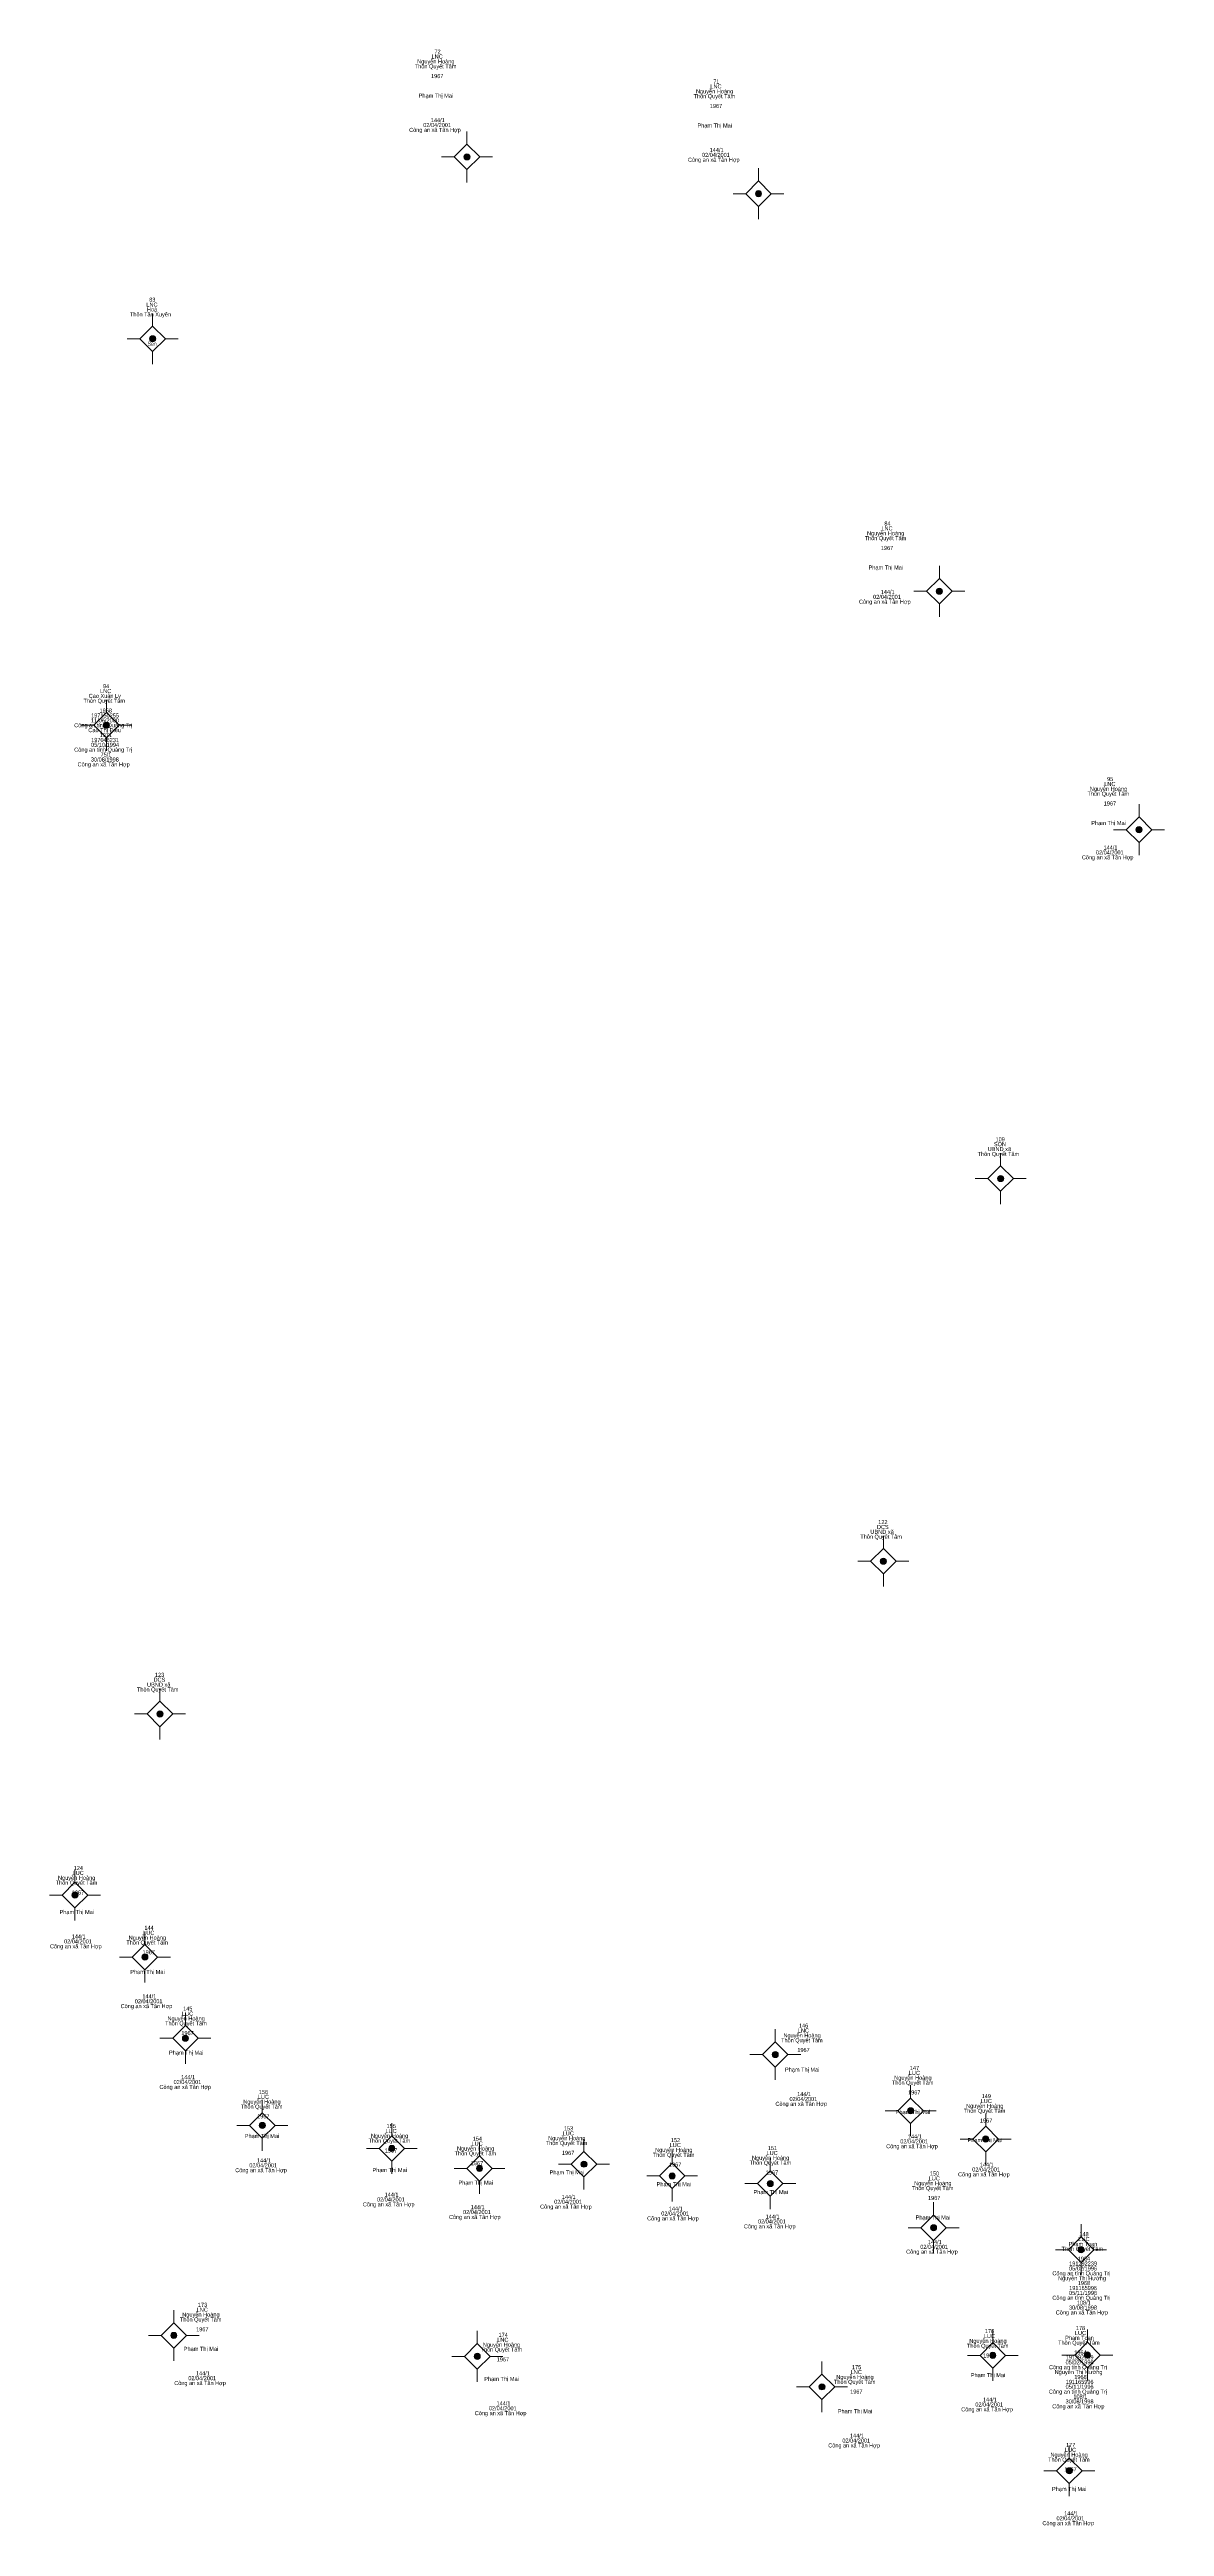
# Model space of a CAD drawing. Header units: metres. Extents: x 548344 to 551009, y 1840956 to 1844853.
# Drawn here: x 550888 to 550997.5, y 1841489 to 1841732.1 of the extents above; entities that cross this region are included whole.
import ezdxf
from ezdxf.enums import TextEntityAlignment as Align

# ---------------------------------------------------------------- set-up
doc = ezdxf.new("R2010")
doc.units = ezdxf.units.M
doc.header["$LTSCALE"] = 0.16
doc.layers.add('11', color=7, linetype='Continuous', lineweight=13)
doc.layers.add('15', color=7, linetype='Continuous')

msp = doc.modelspace()

# ---------------------------------------------------------------- hatches: boundary and pattern name
at = {"layer": '11'}
for points in [[(550929.3295, 1841721.54, 1), (550928.7295, 1841721.54, 1)], [(550957.9595, 1841717.93, 1), (550957.3595, 1841717.93, 1)], [(550898.4595, 1841703.69, 1), (550897.8595, 1841703.69, 1)], [(550975.7195, 1841678.92, 1), (550975.1195, 1841678.92, 1)], [(550893.9195, 1841665.77, 1), (550893.3195, 1841665.77, 1)], [(550995.3295, 1841655.52, 1), (550994.7295, 1841655.52, 1)], [(550981.7395, 1841621.29, 1), (550981.1395, 1841621.29, 1)], [(550970.2195, 1841583.74, 1), (550969.6195, 1841583.74, 1)], [(550899.1795, 1841568.75, 1), (550898.5795, 1841568.75, 1)], [(550890.8295, 1841550.98, 1), (550890.2295, 1841550.98, 1)], [(550897.6995, 1841544.89, 1), (550897.0995, 1841544.89, 1)], [(550901.6795, 1841536.93, 1), (550901.0795, 1841536.93, 1)], [(550959.5995, 1841535.33, 1), (550958.9995, 1841535.33, 1)], [(550909.2295, 1841528.37, 1), (550908.6295, 1841528.37, 1)], [(550972.8995, 1841529.81, 1), (550972.2995, 1841529.81, 1)], [(550921.9495, 1841526.11, 1), (550921.3495, 1841526.11, 1)], [(550980.2695, 1841527.04, 1), (550979.6695, 1841527.04, 1)], [(550930.5595, 1841524.15, 1), (550929.9595, 1841524.15, 1)], [(550940.8195, 1841524.57, 1), (550940.2195, 1841524.57, 1)], [(550949.4795, 1841523.42, 1), (550948.8795, 1841523.42, 1)], [(550959.1095, 1841522.67, 1), (550958.5095, 1841522.67, 1)], [(550975.1495, 1841518.33, 1), (550974.5495, 1841518.33, 1)], [(550989.6395, 1841516.18, 1), (550989.0395, 1841516.18, 1)], [(550900.5395, 1841507.76, 1), (550899.9395, 1841507.76, 1)], [(550930.3395, 1841505.71, 1), (550929.7395, 1841505.71, 1)], [(550980.9695, 1841505.81, 1), (550980.3695, 1841505.81, 1)], [(550990.2595, 1841505.84, 1), (550989.6595, 1841505.84, 1)], [(550964.1895, 1841502.72, 1), (550963.5895, 1841502.72, 1)], [(550988.4795, 1841494.48, 1), (550987.8795, 1841494.48, 1)]]:
    msp.add_hatch(color=256, dxfattribs=at).paths.add_polyline_path(points)

# ---------------------------------------------------------------- linework, layer by layer
for p, q in [((550929.03, 1841724.04), (550929.03, 1841722.79)), ((550927.78, 1841721.54), (550926.53, 1841721.54)), ((550929.03, 1841720.29), (550929.03, 1841719.04)), ((550931.53, 1841721.54), (550930.28, 1841721.54)), ((550957.66, 1841720.43), (550957.66, 1841719.18)), ((550956.41, 1841717.93), (550955.16, 1841717.93)), ((550960.16, 1841717.93), (550958.91, 1841717.93)), ((550957.66, 1841716.68), (550957.66, 1841715.43)), ((550898.16, 1841706.19), (550898.16, 1841704.94)), ((550896.91, 1841703.69), (550895.66, 1841703.69)), ((550900.66, 1841703.69), (550899.41, 1841703.69)), ((550898.16, 1841702.44), (550898.16, 1841701.19)), ((550975.42, 1841681.42), (550975.42, 1841680.17)), ((550974.17, 1841678.92), (550972.92, 1841678.92)), ((550977.92, 1841678.92), (550976.67, 1841678.92)), ((550975.42, 1841677.67), (550975.42, 1841676.42)), ((550893.62, 1841668.27), (550893.62, 1841667.02)), ((550892.37, 1841665.77), (550891.12, 1841665.77)), ((550893.62, 1841664.52), (550893.62, 1841663.27)), ((550896.12, 1841665.77), (550894.87, 1841665.77)), ((550995.03, 1841658.02), (550995.03, 1841656.77)), ((550993.78, 1841655.52), (550992.53, 1841655.52)), ((550997.53, 1841655.52), (550996.28, 1841655.52)), ((550995.03, 1841654.27), (550995.03, 1841653.02)), ((550981.44, 1841623.79), (550981.44, 1841622.54)), ((550980.19, 1841621.29), (550978.94, 1841621.29)), ((550983.94, 1841621.29), (550982.69, 1841621.29)), ((550981.44, 1841620.04), (550981.44, 1841618.79)), ((550969.92, 1841586.24), (550969.92, 1841584.99)), ((550968.67, 1841583.74), (550967.42, 1841583.74)), ((550969.92, 1841582.49), (550969.92, 1841581.24)), ((550972.42, 1841583.74), (550971.17, 1841583.74)), ((550898.88, 1841571.25), (550898.88, 1841570)), ((550897.63, 1841568.75), (550896.38, 1841568.75)), ((550898.88, 1841567.5), (550898.88, 1841566.25)), ((550901.38, 1841568.75), (550900.13, 1841568.75)), ((550890.53, 1841553.48), (550890.53, 1841552.23)), ((550889.28, 1841550.98), (550888.03, 1841550.98)), ((550893.03, 1841550.98), (550891.78, 1841550.98)), ((550890.53, 1841549.73), (550890.53, 1841548.48)), ((550897.4, 1841547.39), (550897.4, 1841546.14)), ((550896.15, 1841544.89), (550894.9, 1841544.89)), ((550897.4, 1841543.64), (550897.4, 1841542.39)), ((550899.9, 1841544.89), (550898.65, 1841544.89)), ((550901.38, 1841539.43), (550901.38, 1841538.18)), ((550900.13, 1841536.93), (550898.88, 1841536.93)), ((550901.38, 1841535.68), (550901.38, 1841534.43)), ((550903.88, 1841536.93), (550902.63, 1841536.93)), ((550959.3, 1841537.83), (550959.3, 1841536.58)), ((550958.05, 1841535.33), (550956.8, 1841535.33)), ((550959.3, 1841534.08), (550959.3, 1841532.83)), ((550961.8, 1841535.33), (550960.55, 1841535.33)), ((550908.93, 1841530.87), (550908.93, 1841529.62)), ((550972.6, 1841532.31), (550972.6, 1841531.06)), ((550907.68, 1841528.37), (550906.43, 1841528.37)), ((550911.43, 1841528.37), (550910.18, 1841528.37)), ((550921.65, 1841528.61), (550921.65, 1841527.36)), ((550971.35, 1841529.81), (550970.1, 1841529.81)), ((550972.6, 1841528.56), (550972.6, 1841527.31)), ((550975.1, 1841529.81), (550973.85, 1841529.81)), ((550979.97, 1841529.54), (550979.97, 1841528.29)), ((550908.93, 1841527.12), (550908.93, 1841525.87)), ((550920.4, 1841526.11), (550919.15, 1841526.11)), ((550924.15, 1841526.11), (550922.9, 1841526.11)), ((550930.26, 1841526.65), (550930.26, 1841525.4)), ((550940.52, 1841527.07), (550940.52, 1841525.82)), ((550949.18, 1841525.92), (550949.18, 1841524.67)), ((550978.72, 1841527.04), (550977.47, 1841527.04)), ((550979.97, 1841525.79), (550979.97, 1841524.54)), ((550982.47, 1841527.04), (550981.22, 1841527.04)), ((550921.65, 1841524.86), (550921.65, 1841523.61)), ((550929.01, 1841524.15), (550927.76, 1841524.15)), ((550932.76, 1841524.15), (550931.51, 1841524.15)), ((550939.27, 1841524.57), (550938.02, 1841524.57)), ((550940.52, 1841523.32), (550940.52, 1841522.07)), ((550943.02, 1841524.57), (550941.77, 1841524.57)), ((550947.93, 1841523.42), (550946.68, 1841523.42)), ((550951.68, 1841523.42), (550950.43, 1841523.42)), ((550958.81, 1841525.17), (550958.81, 1841523.92)), ((550930.26, 1841522.9), (550930.26, 1841521.65)), ((550949.18, 1841522.17), (550949.18, 1841520.92)), ((550957.56, 1841522.67), (550956.31, 1841522.67)), ((550958.81, 1841521.42), (550958.81, 1841520.17)), ((550961.31, 1841522.67), (550960.06, 1841522.67)), ((550974.85, 1841520.83), (550974.85, 1841519.58)), ((550989.34, 1841518.68), (550989.34, 1841517.43)), ((550973.6, 1841518.33), (550972.35, 1841518.33)), ((550974.85, 1841517.08), (550974.85, 1841515.83)), ((550977.35, 1841518.33), (550976.1, 1841518.33)), ((550988.09, 1841516.18), (550986.84, 1841516.18)), ((550991.84, 1841516.18), (550990.59, 1841516.18)), ((550989.34, 1841514.93), (550989.34, 1841513.68)), ((550900.24, 1841510.26), (550900.24, 1841509.01)), ((550898.99, 1841507.76), (550897.74, 1841507.76)), ((550900.24, 1841506.51), (550900.24, 1841505.26)), ((550902.74, 1841507.76), (550901.49, 1841507.76)), ((550930.04, 1841508.21), (550930.04, 1841506.96)), ((550980.67, 1841508.31), (550980.67, 1841507.06)), ((550989.96, 1841508.34), (550989.96, 1841507.09)), ((550928.79, 1841505.71), (550927.54, 1841505.71)), ((550930.04, 1841504.46), (550930.04, 1841503.21)), ((550932.54, 1841505.71), (550931.29, 1841505.71)), ((550963.89, 1841505.22), (550963.89, 1841503.97)), ((550979.42, 1841505.81), (550978.17, 1841505.81)), ((550980.67, 1841504.56), (550980.67, 1841503.31)), ((550983.17, 1841505.81), (550981.92, 1841505.81)), ((550988.71, 1841505.84), (550987.46, 1841505.84)), ((550989.96, 1841504.59), (550989.96, 1841503.34)), ((550992.46, 1841505.84), (550991.21, 1841505.84)), ((550962.64, 1841502.72), (550961.39, 1841502.72)), ((550963.89, 1841501.47), (550963.89, 1841500.22)), ((550966.39, 1841502.72), (550965.14, 1841502.72)), ((550988.18, 1841496.98), (550988.18, 1841495.73)), ((550986.93, 1841494.48), (550985.68, 1841494.48)), ((550990.68, 1841494.48), (550989.43, 1841494.48)), ((550988.18, 1841493.23), (550988.18, 1841491.98))]:
    msp.add_line(p, q, dxfattribs=at)
for points in [[(550929.03, 1841722.79), (550927.78, 1841721.54), (550929.03, 1841720.29), (550930.28, 1841721.54)], [(550957.66, 1841719.18), (550956.41, 1841717.93), (550957.66, 1841716.68), (550958.91, 1841717.93)], [(550898.16, 1841704.94), (550896.91, 1841703.69), (550898.16, 1841702.44), (550899.41, 1841703.69)], [(550975.42, 1841680.17), (550974.17, 1841678.92), (550975.42, 1841677.67), (550976.67, 1841678.92)], [(550893.62, 1841667.02), (550892.37, 1841665.77), (550893.62, 1841664.52), (550894.87, 1841665.77)], [(550995.03, 1841656.77), (550993.78, 1841655.52), (550995.03, 1841654.27), (550996.28, 1841655.52)], [(550981.44, 1841622.54), (550980.19, 1841621.29), (550981.44, 1841620.04), (550982.69, 1841621.29)], [(550969.92, 1841584.99), (550968.67, 1841583.74), (550969.92, 1841582.49), (550971.17, 1841583.74)], [(550898.88, 1841570), (550897.63, 1841568.75), (550898.88, 1841567.5), (550900.13, 1841568.75)], [(550890.53, 1841552.23), (550889.28, 1841550.98), (550890.53, 1841549.73), (550891.78, 1841550.98)], [(550897.4, 1841546.14), (550896.15, 1841544.89), (550897.4, 1841543.64), (550898.65, 1841544.89)], [(550901.38, 1841538.18), (550900.13, 1841536.93), (550901.38, 1841535.68), (550902.63, 1841536.93)], [(550959.3, 1841536.58), (550958.05, 1841535.33), (550959.3, 1841534.08), (550960.55, 1841535.33)], [(550972.6, 1841531.06), (550971.35, 1841529.81), (550972.6, 1841528.56), (550973.85, 1841529.81)], [(550908.93, 1841529.62), (550907.68, 1841528.37), (550908.93, 1841527.12), (550910.18, 1841528.37)], [(550979.97, 1841528.29), (550978.72, 1841527.04), (550979.97, 1841525.79), (550981.22, 1841527.04)], [(550921.65, 1841527.36), (550920.4, 1841526.11), (550921.65, 1841524.86), (550922.9, 1841526.11)], [(550940.52, 1841525.82), (550939.27, 1841524.57), (550940.52, 1841523.32), (550941.77, 1841524.57)], [(550930.26, 1841525.4), (550929.01, 1841524.15), (550930.26, 1841522.9), (550931.51, 1841524.15)], [(550949.18, 1841524.67), (550947.93, 1841523.42), (550949.18, 1841522.17), (550950.43, 1841523.42)], [(550958.81, 1841523.92), (550957.56, 1841522.67), (550958.81, 1841521.42), (550960.06, 1841522.67)], [(550974.85, 1841519.58), (550973.6, 1841518.33), (550974.85, 1841517.08), (550976.1, 1841518.33)], [(550989.34, 1841517.43), (550988.09, 1841516.18), (550989.34, 1841514.93), (550990.59, 1841516.18)], [(550900.24, 1841509.01), (550898.99, 1841507.76), (550900.24, 1841506.51), (550901.49, 1841507.76)], [(550930.04, 1841506.96), (550928.79, 1841505.71), (550930.04, 1841504.46), (550931.29, 1841505.71)], [(550980.67, 1841507.06), (550979.42, 1841505.81), (550980.67, 1841504.56), (550981.92, 1841505.81)], [(550989.96, 1841507.09), (550988.71, 1841505.84), (550989.96, 1841504.59), (550991.21, 1841505.84)], [(550963.89, 1841503.97), (550962.64, 1841502.72), (550963.89, 1841501.47), (550965.14, 1841502.72)], [(550988.18, 1841495.73), (550986.93, 1841494.48), (550988.18, 1841493.23), (550989.43, 1841494.48)]]:
    msp.add_lwpolyline(points, close=True, dxfattribs=at)
for centre in [(550929.0295, 1841721.54), (550957.6595, 1841717.93), (550898.1595, 1841703.69), (550975.4195, 1841678.92), (550893.6195, 1841665.77), (550995.0295, 1841655.52), (550981.4395, 1841621.29), (550969.9195, 1841583.74), (550898.8795, 1841568.75), (550890.5295, 1841550.98), (550897.3995, 1841544.89), (550901.3795, 1841536.93), (550959.2995, 1841535.33), (550908.9295, 1841528.37), (550972.5995, 1841529.81), (550921.6495, 1841526.11), (550979.9695, 1841527.04), (550930.2595, 1841524.15), (550940.5195, 1841524.57), (550949.1795, 1841523.42), (550958.8095, 1841522.67), (550974.8495, 1841518.33), (550989.3395, 1841516.18), (550900.2395, 1841507.76), (550930.0395, 1841505.71), (550980.6695, 1841505.81), (550989.9595, 1841505.84), (550963.8895, 1841502.72), (550988.1795, 1841494.48)]:
    msp.add_circle(centre, 0.3, dxfattribs=at)

# ---------------------------------------------------------------- texts
at = {"layer": '15'}
for s, width, p in [('Thôn Quyết Tâm', 0.85, (550925.95, 1841730.23)), ('Nguyễn Hoàng', 0.9, (550925.97, 1841730.71)), ('LNC', 0.95, (550926.1, 1841731.19)), ('72', 0.8, (550926.14, 1841731.67)), ('Phạm Thị Mai', 0.9, (550925.98, 1841727.35)), ('1967', 0.85, (550926.105, 1841729.27)), ('Thôn Quyết Tâm', 0.85, (550953.33, 1841727.3)), ('Nguyễn Hoàng', 0.9, (550953.35, 1841727.78)), ('LNC', 0.95, (550953.48, 1841728.26)), ('71', 0.75, (550953.52, 1841728.74)), (' 144/1', 0.85, (550926.09, 1841724.95)), ('1967', 0.85, (550953.485, 1841726.34)), (' Công an xã Tân Hợp ', 0.85, (550925.885, 1841723.99)), (' 02/04/2001', 0.85, (550926.02, 1841724.47)), ('Phạm Thị Mai', 0.9, (550953.36, 1841724.42)), (' Công an xã Tân Hợp ', 0.85, (550953.265, 1841721.06)), (' 02/04/2001', 0.85, (550953.4, 1841721.54)), (' 144/1', 0.85, (550953.47, 1841722.02)), ('Thôn Tân Xuyên', 0.85, (550897.945, 1841705.89)), ('LNC', 0.95, (550898.09, 1841706.85)), ('Hoà', 0.9, (550898.1, 1841706.37)), ('83', 0.8, (550898.125, 1841707.33)), ('Sen', 0.75, (550898.11, 1841703.01)), ('Thôn Quyết Tâm', 0.85, (550970.13, 1841683.93)), ('Nguyễn Hoàng', 0.9, (550970.15, 1841684.41)), ('LNC', 0.95, (550970.28, 1841684.89)), ('84', 0.85, (550970.32, 1841685.37)), ('Phạm Thị Mai', 0.9, (550970.16, 1841681.05)), ('1967', 0.85, (550970.285, 1841682.97)), (' 144/1', 0.85, (550970.27, 1841678.65)), (' Công an xã Tân Hợp ', 0.85, (550970.065, 1841677.69)), (' 02/04/2001', 0.85, (550970.2, 1841678.17)), ('LNC', 0.95, (550893.55, 1841668.93)), ('94', 0.85, (550893.59, 1841669.41)), ('Thôn Quyết Tâm', 0.85, (550893.4, 1841667.97)), ('Cao Xuân Ly', 0.85, (550893.46, 1841668.45)), ('197150255', 0.85, (550893.485, 1841666.53)), ('1968', 0.85, (550893.555, 1841667.01)), ('Công an tỉnh Quảng Trị', 0.9, (550893.31, 1841665.57)), ('Cao Thị Điều', 0.95, (550893.45, 1841665.09)), ('11/06/2000', 0.9, (550893.475, 1841666.05)), ('197046231', 0.85, (550893.49, 1841664.13)), ('1971', 0.8, (550893.555, 1841664.61)), ('Công an tỉnh Quảng Trị', 0.9, (550893.31, 1841663.17)), ('Công an xã Tân Hợp', 0.9, (550893.35, 1841661.73)), ('30/08/1998', 0.9, (550893.465, 1841662.21)), ('05/10/1994', 0.9, (550893.485, 1841663.65)), ('75/1', 0.85, (550893.575, 1841662.69)), ('Nguyễn Hoàng', 0.9, (550992.03, 1841659.33)), ('LNC', 0.95, (550992.16, 1841659.81)), ('95', 0.8, (550992.195, 1841660.29)), ('Thôn Quyết Tâm', 0.85, (550992.01, 1841658.85)), ('1967', 0.85, (550992.165, 1841657.89)), ('Phạm Thị Mai', 0.9, (550992.04, 1841655.97)), (' Công an xã Tân Hợp ', 0.85, (550991.945, 1841652.61)), (' 02/04/2001', 0.85, (550992.08, 1841653.09)), (' 144/1', 0.85, (550992.15, 1841653.57)), ('Thôn Quyết Tâm', 0.85, (550981.22, 1841623.5)), ('UBND xã', 0.95, (550981.315, 1841623.98)), ('SON', 0.85, (550981.37, 1841624.46)), ('109', 0.85, (550981.39, 1841624.94)), ('UBND xã', 0.95, (550969.795, 1841586.42)), ('DCS', 0.85, (550969.865, 1841586.9)), ('122', 0.85, (550969.875, 1841587.38)), ('Thôn Quyết Tâm', 0.85, (550969.7, 1841585.94)), ('DCS', 0.85, (550898.825, 1841571.91)), ('123', 0.85, (550898.84, 1841572.39)), ('Thôn Quyết Tâm', 0.85, (550898.66, 1841570.95)), ('UBND xã', 0.95, (550898.755, 1841571.43)), ('Nguyễn Hoàng', 0.9, (550890.7, 1841552.47)), ('LUC', 0.95, (550890.84, 1841552.95)), ('124', 0.85, (550890.865, 1841553.43)), ('Thôn Quyết Tâm', 0.85, (550890.68, 1841551.99)), ('1967', 0.85, (550890.835, 1841551.03)), ('Phạm Thị Mai', 0.9, (550890.71, 1841549.11)), ('144', 0.85, (550897.805, 1841547.56)), (' Công an xã Tân Hợp ', 0.85, (550890.615, 1841545.75)), (' 02/04/2001', 0.85, (550890.75, 1841546.23)), (' 144/1', 0.85, (550890.82, 1841546.71)), ('Thôn Quyết Tâm', 0.85, (550897.62, 1841546.12)), ('Nguyễn Hoàng', 0.9, (550897.64, 1841546.6)), ('1967', 0.85, (550897.775, 1841545.16)), ('LUC', 0.95, (550897.78, 1841547.08)), ('Phạm Thị Mai', 0.9, (550897.65, 1841543.24)), (' 02/04/2001', 0.85, (550897.69, 1841540.36)), (' 144/1', 0.85, (550897.76, 1841540.84)), (' Công an xã Tân Hợp ', 0.85, (550897.555, 1841539.88)), ('Thôn Quyết Tâm', 0.85, (550901.43, 1841538.19)), ('Nguyễn Hoàng', 0.9, (550901.45, 1841538.67)), ('LUC', 0.95, (550901.59, 1841539.15)), ('145', 0.85, (550901.61, 1841539.63)), ('LNC', 0.95, (550962.07, 1841537.49)), ('146', 0.85, (550962.09, 1841537.97)), ('Phạm Thị Mai', 0.9, (550901.46, 1841535.31)), ('1967', 0.85, (550901.585, 1841537.23)), ('Thôn Quyết Tâm', 0.85, (550961.92, 1841536.53)), ('Nguyễn Hoàng', 0.9, (550961.94, 1841537.01)), ('1967', 0.85, (550962.075, 1841535.57)), (' 144/1', 0.85, (550901.57, 1841532.91)), ('Phạm Thị Mai', 0.9, (550961.95, 1841533.65)), ('Nguyễn Hoàng', 0.9, (550972.82, 1841532.85)), ('LUC', 0.95, (550972.96, 1841533.33)), ('147', 0.9, (550972.975, 1841533.81)), (' Công an xã Tân Hợp ', 0.85, (550901.365, 1841531.95)), (' 02/04/2001', 0.85, (550901.5, 1841532.43)), ('Nguyễn Hoàng', 0.9, (550908.89, 1841530.5)), ('LUC', 0.95, (550909.03, 1841530.98)), ('156', 0.85, (550909.04, 1841531.46)), (' Công an xã Tân Hợp ', 0.85, (550961.855, 1841530.29)), (' 02/04/2001', 0.85, (550961.99, 1841530.77)), (' 144/1', 0.85, (550962.06, 1841531.25)), ('Thôn Quyết Tâm', 0.85, (550972.8, 1841532.37)), ('1967', 0.85, (550972.955, 1841531.41)), ('Nguyễn Hoàng', 0.9, (550979.88, 1841530.09)), ('LUC', 0.95, (550980.02, 1841530.57)), ('149', 0.85, (550980.03, 1841531.05)), ('Thôn Quyết Tâm', 0.85, (550908.87, 1841530.02)), ('1967', 0.85, (550909.025, 1841529.06)), ('155', 0.85, (550921.59, 1841528.11)), ('153', 0.85, (550938.99, 1841527.88)), ('Phạm Thị Mai', 0.9, (550972.83, 1841529.49)), ('Thôn Quyết Tâm', 0.85, (550979.86, 1841529.61)), ('1967', 0.85, (550980.015, 1841528.65)), ('Phạm Thị Mai', 0.9, (550908.9, 1841527.14)), ('Thôn Quyết Tâm', 0.85, (550921.41, 1841526.67)), ('Nguyễn Hoàng', 0.9, (550921.43, 1841527.15)), ('1967', 0.85, (550921.565, 1841525.71)), ('LUC', 0.95, (550921.57, 1841527.63)), ('Thôn Quyết Tâm', 0.85, (550929.86, 1841525.43)), ('Nguyễn Hoàng', 0.9, (550929.88, 1841525.91)), ('LUC', 0.95, (550930.02, 1841526.39)), ('154', 0.85, (550930.045, 1841526.87)), ('Thôn Quyết Tâm', 0.85, (550938.81, 1841526.44)), ('Nguyễn Hoàng', 0.9, (550938.83, 1841526.92)), ('1967', 0.85, (550938.965, 1841525.48)), ('LUC', 0.95, (550938.97, 1841527.4)), ('Thôn Quyết Tâm', 0.85, (550949.32, 1841525.29)), ('Nguyễn Hoàng', 0.9, (550949.34, 1841525.77)), ('LUC', 0.95, (550949.48, 1841526.25)), ('152', 0.85, (550949.495, 1841526.73)), ('LUC', 0.95, (550958.99, 1841525.47)), ('151', 0.8, (550959.015, 1841525.95)), (' Công an xã Tân Hợp ', 0.85, (550972.735, 1841526.13)), (' 02/04/2001', 0.85, (550972.87, 1841526.61)), (' 144/1', 0.85, (550972.94, 1841527.09)), ('Phạm Thị Mai', 0.9, (550979.89, 1841526.73)), (' Công an xã Tân Hợp ', 0.85, (550908.805, 1841523.78)), (' 02/04/2001', 0.85, (550908.94, 1841524.26)), (' 144/1', 0.85, (550909.01, 1841524.74)), ('Phạm Thị Mai', 0.9, (550921.44, 1841523.79)), ('1967', 0.85, (550930.015, 1841524.47)), ('Phạm Thị Mai', 0.9, (550938.84, 1841523.56)), ('1967', 0.85, (550949.475, 1841524.33)), ('Thôn Quyết Tâm', 0.85, (550958.83, 1841524.51)), ('Nguyễn Hoàng', 0.9, (550958.85, 1841524.99)), ('1967', 0.85, (550958.985, 1841523.55)), ('LUC', 0.95, (550974.92, 1841522.98)), ('150', 0.85, (550974.935, 1841523.46)), (' Công an xã Tân Hợp ', 0.85, (550979.795, 1841523.37)), (' 02/04/2001', 0.85, (550979.93, 1841523.85)), (' 144/1', 0.85, (550980, 1841524.33)), (' 02/04/2001', 0.85, (550921.48, 1841520.91)), (' 144/1', 0.85, (550921.55, 1841521.39)), ('Phạm Thị Mai', 0.9, (550929.89, 1841522.55)), (' 02/04/2001', 0.85, (550938.88, 1841520.68)), (' 144/1', 0.85, (550938.95, 1841521.16)), ('Phạm Thị Mai', 0.9, (550949.35, 1841522.41)), ('Phạm Thị Mai', 0.9, (550958.86, 1841521.63)), ('Thôn Quyết Tâm', 0.85, (550974.76, 1841522.02)), ('Nguyễn Hoàng', 0.9, (550974.78, 1841522.5)), ('1967', 0.85, (550974.915, 1841521.06)), (' Công an xã Tân Hợp ', 0.85, (550921.345, 1841520.43)), (' Công an xã Tân Hợp ', 0.85, (550929.795, 1841519.19)), (' 02/04/2001', 0.85, (550929.93, 1841519.67)), (' 144/1', 0.85, (550930, 1841520.15)), (' Công an xã Tân Hợp ', 0.85, (550938.745, 1841520.2)), (' Công an xã Tân Hợp ', 0.85, (550949.255, 1841519.05)), (' 02/04/2001', 0.85, (550949.39, 1841519.53)), (' 144/1', 0.85, (550949.46, 1841520.01)), (' Công an xã Tân Hợp ', 0.85, (550958.765, 1841518.27)), (' 02/04/2001', 0.85, (550958.9, 1841518.75)), (' 144/1', 0.85, (550958.97, 1841519.23)), ('Phạm Thị Mai', 0.9, (550974.79, 1841519.14)), (' Công an xã Tân Hợp ', 0.85, (550974.695, 1841515.78)), (' 02/04/2001', 0.85, (550974.83, 1841516.26)), (' 144/1', 0.85, (550974.9, 1841516.74)), ('Thôn Quyết Tâm', 0.85, (550989.46, 1841516.06)), ('Phạm Toan', 0.85, (550989.52, 1841516.54)), ('LUC', 0.95, (550989.62, 1841517.02)), ('148', 0.85, (550989.625, 1841517.5)), ('Công an tỉnh Quảng Trị', 0.9, (550989.37, 1841513.66)), ('Nguyễn Thị Hường', 0.9, (550989.43, 1841513.18)), ('05/02/1996', 0.9, (550989.53, 1841514.14)), ('191292239', 0.85, (550989.535, 1841514.62)), ('1964', 0.85, (550989.615, 1841515.1)), ('Công an tỉnh Quảng Trị', 0.9, (550989.37, 1841511.26)), ('05/11/1996', 0.9, (550989.53, 1841511.74)), ('191165996', 0.85, (550989.535, 1841512.22)), ('108/1', 0.85, (550989.605, 1841510.78)), ('1968', 0.85, (550989.615, 1841512.7)), ('Thôn Quyết Tâm', 0.85, (550902.88, 1841509.13)), ('Nguyễn Hoàng', 0.9, (550902.9, 1841509.61)), ('LNC', 0.95, (550903.03, 1841510.09)), ('173', 0.85, (550903.06, 1841510.57)), ('Công an xã Tân Hợp', 0.9, (550989.41, 1841509.82)), ('30/08/1998', 0.9, (550989.525, 1841510.3)), ('Phạm Thị Mai', 0.9, (550902.91, 1841506.25)), ('1967', 0.85, (550903.035, 1841508.17)), ('Thôn Quyết Tâm', 0.85, (550932.4, 1841506.18)), ('Nguyễn Hoàng', 0.9, (550932.42, 1841506.66)), ('LNC', 0.95, (550932.55, 1841507.14)), ('174', 0.85, (550932.585, 1841507.62)), ('Thôn Quyết Tâm', 0.85, (550980.17, 1841506.55)), ('Nguyễn Hoàng', 0.9, (550980.19, 1841507.03)), ('LUC', 0.95, (550980.33, 1841507.51)), ('176', 0.85, (550980.34, 1841507.99)), ('Thôn Quyết Tâm', 0.85, (550989.12, 1841506.85)), ('Phạm Toan', 0.85, (550989.18, 1841507.33)), ('1964', 0.85, (550989.275, 1841505.89)), ('LUC', 0.95, (550989.28, 1841507.81)), ('178', 0.85, (550989.285, 1841508.29)), (' 144/1', 0.85, (550903.02, 1841503.85)), ('1967', 0.85, (550932.555, 1841505.22)), ('Nguyễn Hoàng', 0.9, (550967.13, 1841503.49)), ('LNC', 0.95, (550967.26, 1841503.97)), ('175', 0.85, (550967.29, 1841504.45)), ('Phạm Thị Mai', 0.9, (550980.2, 1841503.67)), ('1967', 0.85, (550980.325, 1841505.59)), ('Công an tỉnh Quảng Trị', 0.9, (550989.03, 1841504.45)), ('Nguyễn Thị Hường', 0.9, (550989.09, 1841503.97)), ('05/02/1996', 0.9, (550989.19, 1841504.93)), ('191292239', 0.85, (550989.195, 1841505.41)), ('1968', 0.85, (550989.275, 1841503.49)), (' Công an xã Tân Hợp ', 0.85, (550902.815, 1841502.89)), (' 02/04/2001', 0.85, (550902.95, 1841503.37)), ('Phạm Thị Mai', 0.9, (550932.43, 1841503.3)), ('Thôn Quyết Tâm', 0.85, (550967.11, 1841503.01)), ('1967', 0.85, (550967.265, 1841502.05)), (' 144/1', 0.85, (550980.31, 1841501.27)), ('Công an tỉnh Quảng Trị', 0.9, (550989.03, 1841502.05)), ('30/08/1998', 0.9, (550989.185, 1841501.09)), ('05/11/1996', 0.9, (550989.19, 1841502.53)), ('191165996', 0.85, (550989.195, 1841503.01)), ('108/1', 0.85, (550989.265, 1841501.57)), (' Công an xã Tân Hợp ', 0.85, (550932.335, 1841499.94)), (' 02/04/2001', 0.85, (550932.47, 1841500.42)), (' 144/1', 0.85, (550932.54, 1841500.9)), ('Phạm Thị Mai', 0.9, (550967.14, 1841500.13)), (' Công an xã Tân Hợp ', 0.85, (550980.105, 1841500.31)), (' 02/04/2001', 0.85, (550980.24, 1841500.79)), ('Công an xã Tân Hợp', 0.9, (550989.07, 1841500.61)), (' Công an xã Tân Hợp ', 0.85, (550967.045, 1841496.77)), (' 02/04/2001', 0.85, (550967.18, 1841497.25)), (' 144/1', 0.85, (550967.25, 1841497.73)), ('LUC', 0.95, (550988.3, 1841496.34)), ('177', 0.9, (550988.315, 1841496.82)), ('Thôn Quyết Tâm', 0.85, (550988.14, 1841495.38)), ('Nguyễn Hoàng', 0.9, (550988.16, 1841495.86)), ('1967', 0.85, (550988.295, 1841494.42)), ('Phạm Thị Mai', 0.9, (550988.17, 1841492.5)), (' Công an xã Tân Hợp ', 0.85, (550988.075, 1841489.14)), (' 02/04/2001', 0.85, (550988.21, 1841489.62)), (' 144/1', 0.85, (550988.28, 1841490.1))]:
    msp.add_text(s, height=0.4, dxfattribs=dict(at, width=width)).set_placement(p, align=Align.CENTER)

doc.saveas('drawing.dxf')
